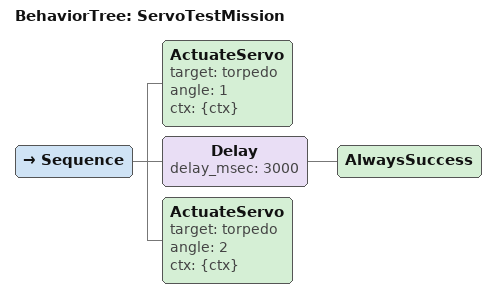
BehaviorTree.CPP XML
<root BTCPP_format="4" main_tree_to_execute="ServoTestMission">
  <BehaviorTree ID="ServoTestMission">
    <Sequence>
      <!-- Torpedo: angle 1 and angle 2 fire the two launch positions -->
      <ActuateServo target="torpedo" angle="1" ctx="{ctx}"/>
      <Delay delay_msec="3000"><AlwaysSuccess/></Delay>

      <ActuateServo target="torpedo" angle="2" ctx="{ctx}"/>

    </Sequence>
  </BehaviorTree>
</root>
